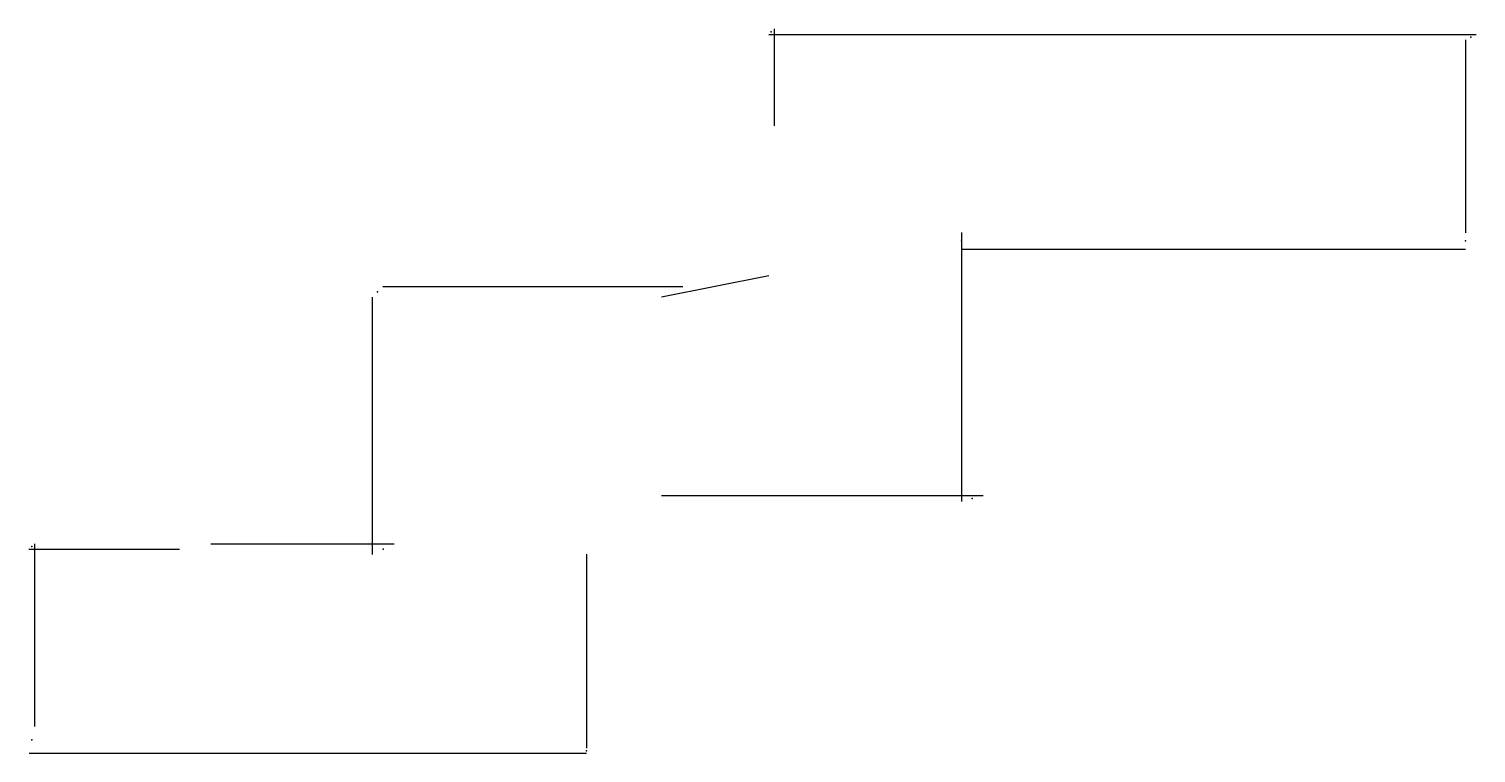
# Model space of a CAD drawing. Header units: metres. Extents: x -0.75 to 6, y -0.45 to 2.93.
import ezdxf

# ---------------------------------------------------------------- set-up
doc = ezdxf.new("R2010")
doc.units = ezdxf.units.M

msp = doc.modelspace()

# ---------------------------------------------------------------- linework, layer by layer
at = {"layer": 'ESQUINAS'}
for p in [(2.712, 2.913), (5.975, 2.888), (3.6, 1.938), (5.95, 1.938), (0.875, 1.7), (3.65, 0.737), (-0.738, 0.513), (0.901, 0.5), (-0.738, -0.388), (1.85, -0.439)]:
    msp.add_point(p, dxfattribs=at)
at = {"layer": 'MUROS'}
for p, q in [((2.725, 2.926), (2.725, 2.474)), ((2.7, 2.9), (6, 2.9)), ((5.95, 2.875), (5.95, 1.975)), ((3.6, 1.977), (3.6, 0.723)), ((3.6, 1.9), (5.95, 1.9)), ((2.7, 1.775), (2.2, 1.675)), ((0.9, 1.725), (2.3, 1.725)), ((0.85, 1.675), (0.85, 0.475)), ((2.2, 0.75), (3.7, 0.75)), ((-0.751, 0.5), (-0.049, 0.5)), ((-0.725, 0.526), (-0.725, -0.326)), ((0.097, 0.525), (0.953, 0.525)), ((1.85, 0.478), (1.85, -0.428)), ((-0.75, -0.45), (1.85, -0.45))]:
    msp.add_line(p, q, dxfattribs=at)

doc.saveas('drawing.dxf')
